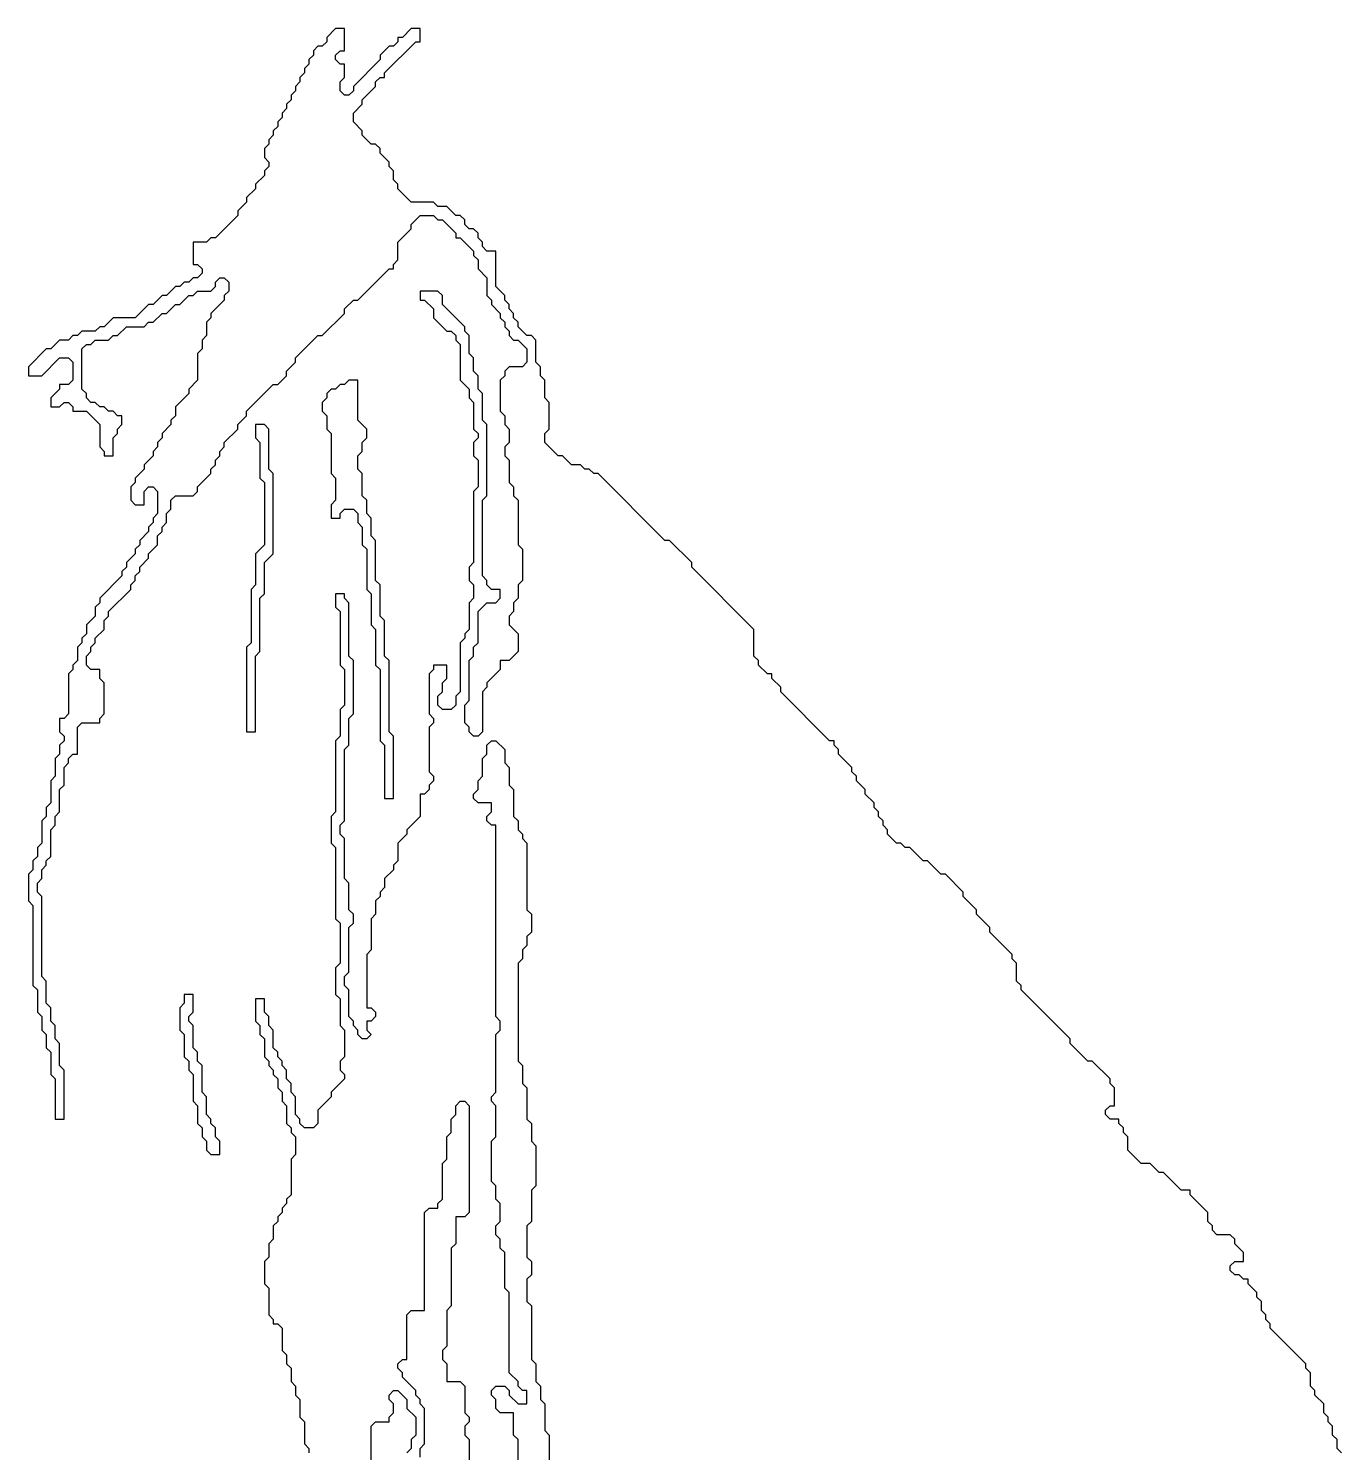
# Model space of a CAD drawing. Header units: metres. Extents: x 0 to 100, y 0 to 128.
# Drawn here: x 62.43 to 69.8, y 103.35 to 111.35 of the extents above; entities that cross this region are included whole.
import ezdxf

# ---------------------------------------------------------------- set-up
doc = ezdxf.new("R2010")
doc.units = ezdxf.units.M

msp = doc.modelspace()

# ---------------------------------------------------------------- linework, layer by layer
for points in [[(69.8, 103.35), (69.775, 103.375), (69.775, 103.425), (69.75, 103.45), (69.75, 103.5), (69.725, 103.525), (69.725, 103.55), (69.7, 103.575), (69.7, 103.625), (69.65, 103.675), (69.65, 103.7), (69.625, 103.725), (69.625, 103.8), (69.6, 103.825), (69.6, 103.85), (69.4, 104.05), (69.4, 104.075), (69.375, 104.1), (69.375, 104.125), (69.35, 104.15), (69.35, 104.2), (69.325, 104.225), (69.325, 104.25), (69.275, 104.3), (69.275, 104.325), (69.25, 104.325), (69.225, 104.35), (69.2, 104.35), (69.175, 104.375), (69.175, 104.4), (69.2, 104.425), (69.25, 104.425), (69.25, 104.475), (69.2, 104.525), (69.2, 104.55), (69.175, 104.575), (69.1, 104.575), (69.075, 104.6), (69.075, 104.625), (69.05, 104.65), (69.05, 104.7), (68.95, 104.8), (68.95, 104.825), (68.9, 104.825), (68.8, 104.925), (68.775, 104.925), (68.725, 104.975), (68.675, 104.975), (68.6, 105.05), (68.6, 105.125), (68.575, 105.15), (68.575, 105.175), (68.55, 105.2), (68.55, 105.225), (68.5, 105.225), (68.475, 105.25), (68.475, 105.275), (68.5, 105.3), (68.525, 105.3), (68.525, 105.4), (68.5, 105.425), (68.5, 105.45), (68.4, 105.55), (68.375, 105.55), (68.275, 105.65), (68.275, 105.675), (68, 105.95), (68, 105.975), (67.975, 106), (67.975, 106.1), (67.95, 106.125), (67.95, 106.15), (67.825, 106.275), (67.825, 106.3), (67.75, 106.375), (67.75, 106.4), (67.675, 106.475), (67.675, 106.5), (67.575, 106.6), (67.55, 106.6), (67.475, 106.675), (67.45, 106.675), (67.375, 106.75), (67.35, 106.75), (67.325, 106.775), (67.3, 106.775), (67.25, 106.825), (67.25, 106.85), (67.225, 106.875), (67.225, 106.9), (67.2, 106.925), (67.2, 106.95), (67.175, 106.975), (67.175, 107), (67.125, 107.05), (67.125, 107.075), (67.075, 107.125), (67.075, 107.15), (67.05, 107.175), (67.05, 107.2), (66.975, 107.275), (66.975, 107.3), (66.95, 107.325), (66.95, 107.35), (66.925, 107.35), (66.65, 107.625), (66.65, 107.65), (66.6, 107.7), (66.6, 107.725), (66.575, 107.725), (66.525, 107.775), (66.525, 107.8), (66.5, 107.825), (66.5, 107.975), (66.15, 108.325), (66.15, 108.35), (66.025, 108.475), (66, 108.475), (65.625, 108.85), (65.6, 108.85), (65.575, 108.875), (65.55, 108.875), (65.525, 108.9), (65.475, 108.9), (65.425, 108.95), (65.4, 108.95), (65.325, 109.025), (65.325, 109.075), (65.35, 109.1), (65.35, 109.25), (65.325, 109.275), (65.325, 109.375), (65.3, 109.4), (65.3, 109.45), (65.275, 109.475), (65.275, 109.6), (65.25, 109.625), (65.225, 109.625), (65.175, 109.675), (65.175, 109.7), (65.15, 109.725), (65.15, 109.75), (65.125, 109.775), (65.125, 109.8), (65.1, 109.825), (65.1, 109.85), (65.05, 109.9), (65.05, 110.1), (65, 110.1), (64.975, 110.125), (64.975, 110.15), (64.95, 110.175), (64.95, 110.2), (64.925, 110.225), (64.9, 110.225), (64.875, 110.25), (64.875, 110.275), (64.85, 110.3), (64.825, 110.3), (64.775, 110.35), (64.725, 110.35), (64.7, 110.375), (64.575, 110.375), (64.5, 110.45), (64.5, 110.475), (64.475, 110.5), (64.475, 110.55), (64.45, 110.575), (64.45, 110.6), (64.4, 110.65), (64.4, 110.675), (64.375, 110.7), (64.35, 110.7), (64.3, 110.75), (64.3, 110.775), (64.25, 110.825), (64.25, 110.875), (64.3, 110.925), (64.3, 110.95), (64.375, 111.025), (64.375, 111.05), (64.4, 111.075), (64.425, 111.075), (64.425, 111.1), (64.6, 111.275), (64.625, 111.275), (64.625, 111.35), (64.575, 111.35), (64.525, 111.3), (64.5, 111.3), (64.5, 111.275), (64.475, 111.25), (64.45, 111.25), (64.4, 111.2), (64.4, 111.175), (64.25, 111.025), (64.25, 111), (64.225, 110.975), (64.2, 110.975), (64.175, 111), (64.175, 111.05), (64.2, 111.075), (64.2, 111.15), (64.175, 111.15), (64.15, 111.175), (64.15, 111.2), (64.175, 111.225), (64.2, 111.225), (64.2, 111.35), (64.15, 111.35), (64.1, 111.3), (64.1, 111.275), (64.075, 111.25), (64.05, 111.25), (64.025, 111.225), (64.025, 111.2), (64, 111.175), (64, 111.15), (63.975, 111.125), (63.975, 111.1), (63.95, 111.075), (63.95, 111.05), (63.925, 111.025), (63.925, 111), (63.9, 110.975), (63.9, 110.95), (63.875, 110.925), (63.875, 110.9), (63.85, 110.875), (63.85, 110.85), (63.825, 110.825), (63.825, 110.8), (63.8, 110.775), (63.8, 110.75), (63.775, 110.725), (63.775, 110.7), (63.75, 110.675), (63.75, 110.625), (63.775, 110.6), (63.775, 110.575), (63.75, 110.55), (63.75, 110.525), (63.7, 110.475), (63.7, 110.45), (63.65, 110.4), (63.65, 110.375), (63.6, 110.325), (63.6, 110.3), (63.475, 110.175), (63.45, 110.175), (63.425, 110.15), (63.35, 110.15), (63.35, 110.025), (63.375, 110.025), (63.4, 110), (63.4, 109.975), (63.375, 109.95), (63.35, 109.95), (63.325, 109.925), (63.3, 109.925), (63.275, 109.9), (63.25, 109.9), (63.2, 109.85), (63.175, 109.85), (63.125, 109.8), (63.1, 109.8), (63.025, 109.725), (62.9, 109.725), (62.85, 109.675), (62.825, 109.675), (62.8, 109.65), (62.725, 109.65), (62.7, 109.625), (62.675, 109.625), (62.65, 109.6), (62.6, 109.6), (62.55, 109.55), (62.525, 109.55), (62.425, 109.45), (62.425, 109.4), (62.5, 109.4), (62.6, 109.5), (62.65, 109.5), (62.675, 109.475), (62.675, 109.375), (62.65, 109.35), (62.6, 109.35), (62.6, 109.325), (62.55, 109.275), (62.55, 109.225), (62.6, 109.225), (62.625, 109.25), (62.65, 109.25), (62.675, 109.225), (62.675, 109.2), (62.75, 109.2), (62.825, 109.125), (62.825, 109), (62.85, 108.975), (62.85, 108.95), (62.9, 108.95), (62.9, 109.05), (62.925, 109.075), (62.925, 109.1), (62.95, 109.125), (62.95, 109.175), (62.925, 109.175), (62.9, 109.2), (62.875, 109.2), (62.85, 109.225), (62.825, 109.225), (62.8, 109.25), (62.775, 109.25), (62.75, 109.275), (62.75, 109.3), (62.725, 109.325), (62.725, 109.55), (62.75, 109.575), (62.775, 109.575), (62.8, 109.6), (62.875, 109.6), (62.9, 109.625), (62.925, 109.625), (62.975, 109.675), (63.075, 109.675), (63.1, 109.7), (63.125, 109.7), (63.175, 109.75), (63.2, 109.75), (63.25, 109.8), (63.275, 109.8), (63.325, 109.85), (63.35, 109.85), (63.375, 109.875), (63.45, 109.875), (63.475, 109.9), (63.475, 109.925), (63.5, 109.95), (63.525, 109.95), (63.55, 109.925), (63.55, 109.875), (63.525, 109.85), (63.525, 109.825), (63.45, 109.75), (63.45, 109.725), (63.425, 109.7), (63.425, 109.625), (63.4, 109.6), (63.4, 109.55), (63.375, 109.525), (63.375, 109.375), (63.325, 109.325), (63.325, 109.3), (63.25, 109.225), (63.25, 109.175), (63.225, 109.15), (63.225, 109.125), (63.175, 109.075), (63.175, 109.05), (63.15, 109.025), (63.15, 109), (63.125, 108.975), (63.125, 108.95), (63.075, 108.9), (63.075, 108.875), (63.025, 108.825), (63.025, 108.8), (63, 108.775), (63, 108.7), (63.025, 108.675), (63.075, 108.675), (63.075, 108.75), (63.1, 108.775), (63.125, 108.775), (63.15, 108.75), (63.15, 108.625), (63.125, 108.6), (63.125, 108.575), (63.1, 108.55), (63.1, 108.525), (63.05, 108.475), (63.05, 108.45), (63.025, 108.425), (63.025, 108.4), (62.975, 108.35), (62.975, 108.325), (62.95, 108.3), (62.95, 108.275), (62.825, 108.15), (62.825, 108.125), (62.8, 108.1), (62.8, 108.05), (62.75, 108), (62.75, 107.95), (62.725, 107.925), (62.725, 107.9), (62.7, 107.875), (62.7, 107.8), (62.675, 107.775), (62.675, 107.75), (62.65, 107.725), (62.65, 107.5), (62.625, 107.475), (62.6, 107.475), (62.6, 107.4), (62.625, 107.375), (62.625, 107.35), (62.6, 107.325), (62.6, 107.275), (62.575, 107.25), (62.575, 107.15), (62.55, 107.125), (62.55, 107), (62.525, 106.975), (62.525, 106.925), (62.5, 106.9), (62.5, 106.775), (62.475, 106.75), (62.475, 106.7), (62.45, 106.675), (62.45, 106.625), (62.425, 106.6), (62.425, 106.45), (62.45, 106.425), (62.45, 105.975), (62.475, 105.95), (62.475, 105.825), (62.5, 105.8), (62.5, 105.725), (62.525, 105.7), (62.525, 105.625), (62.55, 105.6), (62.55, 105.475), (62.575, 105.45), (62.575, 105.225), (62.625, 105.225), (62.625, 105.5), (62.6, 105.525), (62.6, 105.65), (62.575, 105.675), (62.575, 105.75), (62.55, 105.775), (62.55, 105.85), (62.525, 105.875), (62.525, 106), (62.5, 106.025), (62.5, 106.475), (62.475, 106.5), (62.475, 106.55), (62.5, 106.575), (62.5, 106.625), (62.525, 106.65), (62.525, 106.675), (62.55, 106.7), (62.55, 106.85), (62.575, 106.875), (62.575, 106.925), (62.6, 106.95), (62.6, 107.075), (62.625, 107.1), (62.625, 107.2), (62.65, 107.225), (62.65, 107.25), (62.675, 107.275), (62.7, 107.275), (62.7, 107.425), (62.725, 107.45), (62.825, 107.45), (62.825, 107.475), (62.85, 107.5), (62.85, 107.675), (62.825, 107.7), (62.825, 107.75), (62.775, 107.75), (62.75, 107.775), (62.75, 107.825), (62.775, 107.85), (62.775, 107.875), (62.8, 107.9), (62.8, 107.925), (62.85, 107.975), (62.85, 108.025), (62.875, 108.05), (62.875, 108.075), (63, 108.2), (63, 108.225), (63.025, 108.25), (63.025, 108.275), (63.05, 108.3), (63.05, 108.325), (63.1, 108.375), (63.1, 108.4), (63.15, 108.45), (63.15, 108.5), (63.175, 108.525), (63.175, 108.55), (63.2, 108.575), (63.2, 108.625), (63.225, 108.65), (63.225, 108.7), (63.25, 108.725), (63.35, 108.725), (63.375, 108.75), (63.375, 108.775), (63.45, 108.85), (63.45, 108.875), (63.475, 108.9), (63.475, 108.925), (63.5, 108.95), (63.5, 108.975), (63.525, 109), (63.525, 109.025), (63.6, 109.1), (63.6, 109.125), (63.65, 109.175), (63.65, 109.2), (63.8, 109.35), (63.825, 109.35), (63.875, 109.4), (63.875, 109.425), (63.925, 109.475), (63.925, 109.5), (64.05, 109.625), (64.075, 109.625), (64.2, 109.75), (64.2, 109.775), (64.25, 109.825), (64.275, 109.825), (64.45, 110), (64.475, 110), (64.475, 110.025), (64.5, 110.05), (64.5, 110.15), (64.575, 110.225), (64.575, 110.25), (64.625, 110.3), (64.7, 110.3), (64.725, 110.275), (64.75, 110.275), (64.825, 110.2), (64.825, 110.175), (64.85, 110.175), (64.925, 110.1), (64.925, 110.075), (64.95, 110.05), (64.95, 110), (65, 109.95), (65, 109.85), (65.025, 109.825), (65.025, 109.8), (65.075, 109.75), (65.075, 109.725), (65.1, 109.7), (65.1, 109.675), (65.125, 109.65), (65.125, 109.625), (65.15, 109.6), (65.175, 109.6), (65.225, 109.55), (65.225, 109.475), (65.2, 109.45), (65.125, 109.45), (65.1, 109.425), (65.1, 109.4), (65.075, 109.375), (65.075, 109.2), (65.1, 109.175), (65.1, 109.125), (65.125, 109.1), (65.125, 109.025), (65.1, 109), (65.1, 108.95), (65.125, 108.925), (65.125, 108.8), (65.15, 108.775), (65.15, 108.725), (65.175, 108.7), (65.175, 108.45), (65.2, 108.425), (65.2, 108.25), (65.175, 108.225), (65.175, 108.15), (65.15, 108.125), (65.15, 108.075), (65.125, 108.05), (65.125, 108), (65.175, 107.95), (65.175, 107.85), (65.125, 107.8), (65.075, 107.8), (65.075, 107.75), (65, 107.675), (65, 107.65), (64.975, 107.625), (64.975, 107.4), (64.95, 107.375), (64.925, 107.375), (64.9, 107.4), (64.9, 107.425), (64.875, 107.45), (64.875, 107.55), (64.9, 107.575), (64.9, 107.8), (64.925, 107.825), (64.925, 107.875), (64.95, 107.9), (64.95, 108.075), (65, 108.125), (65.05, 108.125), (65.075, 108.15), (65.075, 108.2), (65.025, 108.2), (65, 108.225), (65, 108.25), (64.975, 108.275), (64.975, 108.7), (65, 108.725), (65, 109.125), (64.975, 109.15), (64.975, 109.3), (64.95, 109.325), (64.95, 109.4), (64.925, 109.425), (64.925, 109.5), (64.9, 109.525), (64.9, 109.625), (64.875, 109.65), (64.875, 109.675), (64.75, 109.8), (64.75, 109.85), (64.725, 109.875), (64.625, 109.875), (64.625, 109.825), (64.65, 109.825), (64.7, 109.775), (64.7, 109.725), (64.775, 109.65), (64.8, 109.65), (64.825, 109.625), (64.825, 109.6), (64.85, 109.575), (64.85, 109.375), (64.9, 109.325), (64.9, 109.275), (64.925, 109.25), (64.925, 109.1), (64.95, 109.075), (64.95, 109.05), (64.925, 109.025), (64.925, 108.95), (64.95, 108.925), (64.95, 108.775), (64.925, 108.75), (64.925, 108.35), (64.9, 108.325), (64.9, 108.25), (64.925, 108.225), (64.925, 108.15), (64.9, 108.125), (64.9, 107.975), (64.875, 107.95), (64.875, 107.925), (64.85, 107.9), (64.85, 107.625), (64.825, 107.6), (64.825, 107.55), (64.8, 107.525), (64.75, 107.525), (64.725, 107.55), (64.725, 107.6), (64.75, 107.625), (64.75, 107.675), (64.775, 107.7), (64.775, 107.775), (64.7, 107.775), (64.7, 107.75), (64.675, 107.725), (64.675, 107.5), (64.7, 107.475), (64.7, 107.45), (64.675, 107.425), (64.675, 107.175), (64.7, 107.15), (64.7, 107.125), (64.675, 107.1), (64.675, 107.075), (64.65, 107.05), (64.625, 107.05), (64.625, 106.925), (64.55, 106.85), (64.55, 106.825), (64.5, 106.775), (64.5, 106.675), (64.475, 106.65), (64.475, 106.625), (64.425, 106.575), (64.425, 106.525), (64.4, 106.5), (64.4, 106.475), (64.375, 106.45), (64.375, 106.375), (64.35, 106.35), (64.35, 106.175), (64.325, 106.15), (64.325, 105.85), (64.35, 105.85), (64.375, 105.825), (64.375, 105.8), (64.35, 105.775), (64.325, 105.775), (64.325, 105.725), (64.35, 105.7), (64.325, 105.675), (64.3, 105.675), (64.275, 105.7), (64.275, 105.725), (64.25, 105.75), (64.25, 105.775), (64.225, 105.8), (64.225, 105.95), (64.2, 105.975), (64.2, 106.025), (64.225, 106.05), (64.225, 106.3), (64.25, 106.325), (64.25, 106.375), (64.225, 106.4), (64.225, 106.55), (64.2, 106.575), (64.2, 106.8), (64.175, 106.825), (64.175, 106.875), (64.2, 106.9), (64.2, 107.3), (64.225, 107.325), (64.225, 107.475), (64.25, 107.5), (64.25, 107.8), (64.225, 107.825), (64.225, 108.125), (64.2, 108.15), (64.2, 108.175), (64.15, 108.175), (64.15, 108.1), (64.175, 108.075), (64.175, 107.775), (64.2, 107.75), (64.2, 107.55), (64.175, 107.525), (64.175, 107.375), (64.15, 107.35), (64.15, 106.95), (64.125, 106.925), (64.125, 106.775), (64.15, 106.75), (64.15, 106.35), (64.175, 106.325), (64.175, 106.1), (64.15, 106.075), (64.15, 105.925), (64.175, 105.9), (64.175, 105.75), (64.2, 105.725), (64.2, 105.575), (64.175, 105.55), (64.175, 105.5), (64.2, 105.475), (64.2, 105.45), (64.125, 105.375), (64.125, 105.35), (64.05, 105.275), (64.05, 105.2), (64.025, 105.175), (63.975, 105.175), (63.95, 105.2), (63.95, 105.225), (63.925, 105.25), (63.925, 105.35), (63.9, 105.375), (63.9, 105.425), (63.875, 105.45), (63.875, 105.5), (63.85, 105.525), (63.85, 105.55), (63.825, 105.575), (63.825, 105.6), (63.8, 105.625), (63.8, 105.725), (63.775, 105.75), (63.775, 105.8), (63.75, 105.825), (63.75, 105.9), (63.7, 105.9), (63.7, 105.775), (63.725, 105.75), (63.725, 105.7), (63.75, 105.675), (63.75, 105.575), (63.775, 105.55), (63.775, 105.525), (63.8, 105.5), (63.8, 105.475), (63.825, 105.45), (63.825, 105.4), (63.85, 105.375), (63.85, 105.325), (63.875, 105.3), (63.875, 105.2), (63.9, 105.175), (63.9, 105.15), (63.925, 105.125), (63.925, 105.025), (63.9, 105), (63.9, 104.8), (63.875, 104.775), (63.875, 104.75), (63.85, 104.725), (63.85, 104.7), (63.825, 104.675), (63.825, 104.65), (63.8, 104.625), (63.8, 104.55), (63.775, 104.525), (63.775, 104.45), (63.75, 104.425), (63.75, 104.3), (63.775, 104.275), (63.775, 104.125), (63.8, 104.1), (63.8, 104.075), (63.825, 104.075), (63.85, 104.05), (63.85, 103.925), (63.875, 103.9), (63.875, 103.85), (63.9, 103.825), (63.9, 103.75), (63.925, 103.725), (63.925, 103.675), (63.95, 103.65), (63.95, 103.55), (63.975, 103.525), (63.975, 103.4), (64, 103.375), (64, 103.35)], [(65.175, 103.025), (65.175, 103.425), (65.15, 103.45), (65.15, 103.575), (65.075, 103.575), (65.05, 103.6), (65.05, 103.65), (65.025, 103.675), (65.025, 103.7), (65.05, 103.725), (65.1, 103.725), (65.125, 103.7), (65.125, 103.675), (65.175, 103.625), (65.225, 103.625), (65.225, 103.7), (65.2, 103.7), (65.175, 103.725), (65.175, 103.75), (65.125, 103.8), (65.125, 104.25), (65.1, 104.275), (65.1, 104.475), (65.075, 104.5), (65.075, 104.55), (65.05, 104.575), (65.05, 104.625), (65.075, 104.65), (65.075, 104.75), (65.05, 104.775), (65.05, 104.85), (65.025, 104.875), (65.025, 105.1), (65.05, 105.125), (65.05, 105.3), (65.025, 105.325), (65.025, 105.35), (65.05, 105.375), (65.05, 105.7), (65.075, 105.725), (65.075, 105.775), (65.05, 105.8), (65.05, 106.875), (65.025, 106.875), (65, 106.9), (65, 106.925), (65.025, 106.95), (65.025, 107), (64.95, 107), (64.925, 107.025), (64.925, 107.05), (64.95, 107.075), (64.95, 107.125), (64.975, 107.15), (64.975, 107.25), (65, 107.275), (65, 107.325), (65.025, 107.35), (65.05, 107.35), (65.1, 107.3), (65.1, 107.225), (65.125, 107.2), (65.125, 107.1), (65.15, 107.075), (65.15, 106.925), (65.175, 106.9), (65.175, 106.85), (65.2, 106.825), (65.2, 106.8), (65.225, 106.775), (65.225, 106.4), (65.25, 106.375), (65.25, 106.275), (65.225, 106.25), (65.225, 106.2), (65.2, 106.175), (65.2, 106.125), (65.175, 106.1), (65.175, 105.55), (65.2, 105.525), (65.2, 105.425), (65.225, 105.4), (65.225, 105.225), (65.25, 105.2), (65.25, 105.1), (65.275, 105.075), (65.275, 104.85), (65.25, 104.825), (65.25, 104.65), (65.225, 104.625), (65.225, 104.45), (65.25, 104.425), (65.25, 104.35), (65.225, 104.325), (65.225, 104.2), (65.25, 104.175), (65.25, 103.875), (65.275, 103.85), (65.275, 103.75), (65.3, 103.725), (65.3, 103.65), (65.325, 103.625), (65.325, 103.475), (65.35, 103.45), (65.35, 103.225)], [(64.625, 103.325), (64.625, 103.375), (64.65, 103.4), (64.65, 103.6), (64.625, 103.625), (64.625, 103.65), (64.6, 103.675), (64.6, 103.7), (64.525, 103.775), (64.525, 103.8), (64.5, 103.825), (64.5, 103.85), (64.525, 103.875), (64.55, 103.875), (64.55, 104.125), (64.575, 104.15), (64.65, 104.15), (64.65, 104.7), (64.675, 104.725), (64.725, 104.725), (64.725, 104.75), (64.75, 104.775), (64.75, 104.975), (64.775, 105), (64.775, 105.125), (64.8, 105.15), (64.8, 105.225), (64.825, 105.25), (64.825, 105.3), (64.85, 105.325), (64.875, 105.325), (64.9, 105.3), (64.9, 104.7), (64.875, 104.675), (64.825, 104.675), (64.825, 104.525), (64.8, 104.5), (64.8, 104.175), (64.775, 104.15), (64.775, 103.95), (64.75, 103.925), (64.75, 103.875), (64.775, 103.85), (64.775, 103.75), (64.85, 103.75), (64.875, 103.725), (64.875, 103.575), (64.9, 103.55), (64.9, 103.525), (64.875, 103.5), (64.875, 103.45), (64.9, 103.425), (64.9, 103.225)], [(64.35, 103.225), (64.35, 103.5), (64.375, 103.525), (64.45, 103.525), (64.45, 103.55), (64.475, 103.575), (64.475, 103.625), (64.45, 103.65), (64.45, 103.675), (64.475, 103.7), (64.5, 103.7), (64.55, 103.65), (64.55, 103.6), (64.6, 103.55), (64.6, 103.45), (64.575, 103.425), (64.575, 103.375), (64.55, 103.35)]]:
    msp.add_lwpolyline(points)
for points in [[(64.225, 109.375), (64.2, 109.35), (64.175, 109.35), (64.15, 109.325), (64.125, 109.325), (64.1, 109.3), (64.1, 109.275), (64.075, 109.25), (64.075, 109.2), (64.1, 109.175), (64.1, 109.1), (64.125, 109.075), (64.125, 108.85), (64.15, 108.825), (64.15, 108.7), (64.125, 108.675), (64.125, 108.6), (64.175, 108.6), (64.175, 108.625), (64.2, 108.65), (64.25, 108.65), (64.275, 108.625), (64.275, 108.575), (64.3, 108.55), (64.3, 108.45), (64.325, 108.425), (64.325, 108.2), (64.35, 108.175), (64.35, 108), (64.375, 107.975), (64.375, 107.775), (64.4, 107.75), (64.4, 107.35), (64.425, 107.325), (64.425, 107.025), (64.475, 107.025), (64.475, 107.375), (64.45, 107.4), (64.45, 107.8), (64.425, 107.825), (64.425, 108.025), (64.4, 108.05), (64.4, 108.225), (64.375, 108.25), (64.375, 108.475), (64.35, 108.5), (64.35, 108.6), (64.325, 108.625), (64.325, 108.7), (64.3, 108.725), (64.3, 108.85), (64.275, 108.875), (64.275, 108.95), (64.3, 108.975), (64.3, 109.025), (64.325, 109.05), (64.325, 109.1), (64.275, 109.15), (64.275, 109.375)], [(63.7, 109.125), (63.7, 109.05), (63.725, 109.025), (63.725, 108.825), (63.75, 108.8), (63.75, 108.45), (63.7, 108.4), (63.7, 108.225), (63.675, 108.2), (63.675, 107.9), (63.65, 107.875), (63.65, 107.4), (63.7, 107.4), (63.7, 107.825), (63.725, 107.85), (63.725, 108.15), (63.75, 108.175), (63.75, 108.35), (63.8, 108.4), (63.8, 108.85), (63.775, 108.875), (63.775, 109.1), (63.75, 109.125)], [(63.3, 105.925), (63.3, 105.875), (63.275, 105.85), (63.275, 105.725), (63.3, 105.7), (63.3, 105.575), (63.325, 105.55), (63.325, 105.5), (63.35, 105.475), (63.35, 105.325), (63.375, 105.3), (63.375, 105.2), (63.4, 105.175), (63.4, 105.125), (63.425, 105.1), (63.425, 105.05), (63.45, 105.025), (63.5, 105.025), (63.5, 105.1), (63.475, 105.125), (63.475, 105.175), (63.45, 105.2), (63.45, 105.225), (63.425, 105.25), (63.425, 105.35), (63.4, 105.375), (63.4, 105.525), (63.375, 105.55), (63.375, 105.6), (63.35, 105.625), (63.35, 105.75), (63.325, 105.775), (63.325, 105.8), (63.35, 105.825), (63.35, 105.925)]]:
    msp.add_lwpolyline(points, close=True)

doc.saveas('drawing.dxf')
